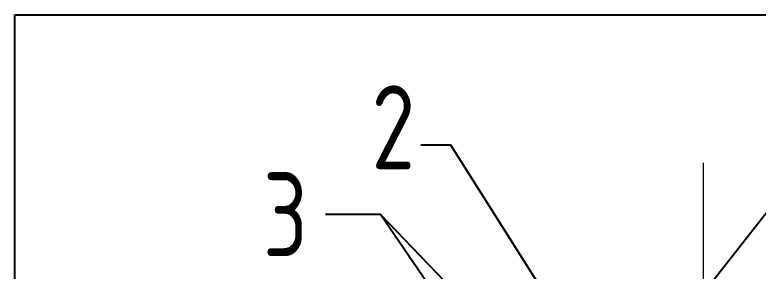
# Model space of a CAD drawing. Header units: millimetres. Extents: x 3470347 to 5996549, y -3470518 to 17149644.
# Drawn here: x 4869107 to 4874451, y 6634969 to 6636808 of the extents above; entities that cross this region are included whole.
import ezdxf

# ---------------------------------------------------------------- set-up
doc = ezdxf.new("R2010")
doc.units = ezdxf.units.MM
doc.header["$MEASUREMENT"] = 0
doc.linetypes.add('CENTER', pattern=[50.8, 31.75, -6.35, 6.35, -6.35])
doc.layers.get('0').update_dxf_attribs({"linetype": 'CONTINUOUS', "lineweight": 25})
doc.layers.add('CENTER', color=8, linetype='CENTER', lineweight=0)
doc.layers.add('rRCC 1', color=3, linetype='CONTINUOUS', lineweight=25)
doc.layers.add('lintel', color=2, linetype='CONTINUOUS')
doc.styles.add('DIM', font='geniso.shx', dxfattribs={"width": 0.85})
doc.dimstyles.new('ST-100', dxfattribs={"dimscale": 100, "dimtxt": 7, "dimasz": 5, "dimexe": 0.18, "dimexo": 0.0625, "dimgap": 0.2, "dimtad": 0, "dimdec": 0, "dimzin": 0, "dimdsep": 46, "dimtxsty": 'DIM', "dimblk": 'OPEN90', "dimcen": 0.09, "dimclrd": 256, "dimclrt": 7, "dimadec": 0, "dimazin": 0, "dimtfac": 1, "dimtdec": 0, "dimtofl": 0, "dimtmove": 0, "dimatfit": 3, "dimldrblk": 'OPEN90', "dimfxl": 1, "dimtolj": 1, "dimtzin": 0, "dimlwd": -1, "dimarcsym": 0})

# ---------------------------------------------------------------- blocks, each defined once
blk = doc.blocks.new('_Open90')
at = {"color": 0, "linetype": 'ByBlock', "lineweight": -2}
for p, q in [((-0.5, 0.5), (0, 0)), ((0, 0), (-1, 0)), ((0, 0), (-0.5, -0.5))]:
    blk.add_line(p, q, dxfattribs=at)
blk = doc.blocks.new('56YHB5RNB')
at = {"layer": 'CENTER', "color": 8, "ltscale": 20}
blk.add_line((4878298.1, 6638985.1), (4878298.1, 6636714.7), dxfattribs=at)
at = {"layer": 'lintel', "color": 1, "linetype": 'ByBlock', "elevation": 0}
blk.add_lwpolyline([(4875549.4, 6639574.9), (4880660.6, 6639574.9), (4880660.6, 6634972.1), (4875549.4, 6634972.1)], close=True, dxfattribs=at)
at = {"layer": 'rRCC 1', "color": 7, "char_height": 334.68, "attachment_point": 6, "style": 'DIM'}
for s, insert in [('\\A1;2', (4877148.4, 6639126.6)), ('\\A1;3', (4876719.9, 6638779.7))]:
    blk.add_mtext(s, dxfattribs=dict(at, insert=insert))
at = {"layer": 'rRCC 1'}
for points in [[(4877723.1, 6638373.8), (4877290.6, 6639055.6), (4877171.6, 6639055.6)], [(4877773.1, 6637659.8), (4877010.1, 6638779.7), (4876790.4, 6638779.7)], [(4877848.1, 6637909.8), (4877010.1, 6638779.7), (4876790.4, 6638779.7)], [(4877998.1, 6638084.8), (4878557.3, 6638793.2), (4878696.9, 6638793.2)]]:
    blk.add_leader(points, dimstyle='ST-100', override={"dimasz": 1.3}, dxfattribs=at)

msp = doc.modelspace()

# ---------------------------------------------------------------- block references
at = {"xscale": 1.8, "yscale": 1.8, "zscale": 1.8}
msp.add_blockref('56YHB5RNB', (-3906881.49, -5314427.32, 0), dxfattribs=at)

doc.saveas('drawing.dxf')
